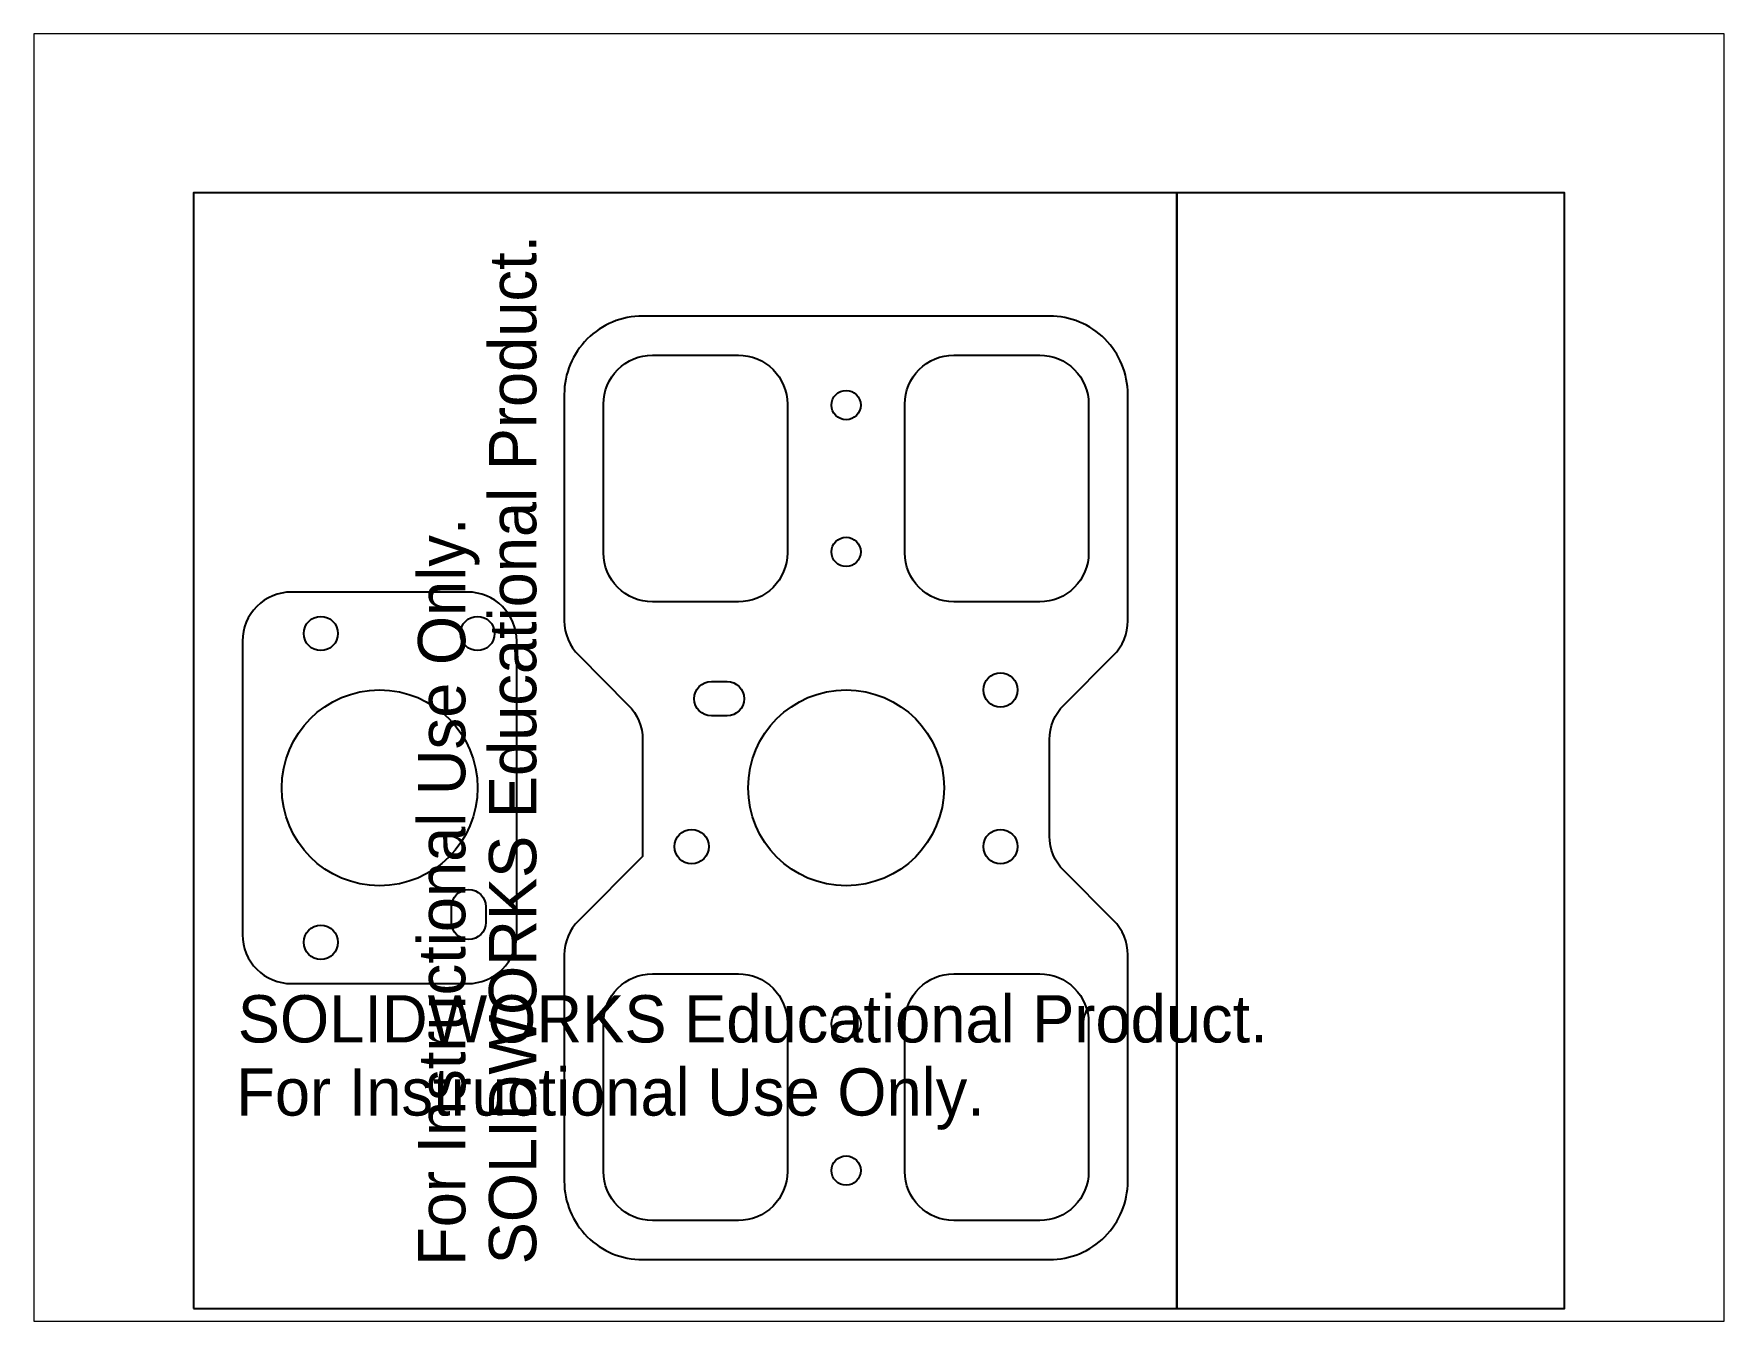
# Paper-space layout 'Layout' of a CAD drawing. Header units: millimetres, sheet in inches. Extents: x 0 to 10.5, y 0 to 8.
# The model-space entities are those that its viewports show. They can reach past a viewport. Long polylines and large blocks are cut down to what shows.
import ezdxf

# ---------------------------------------------------------------- set-up
doc = ezdxf.new("R2010")
doc.units = ezdxf.units.MM
doc.header["$MEASUREMENT"] = 0
for name, color, linetype, true_color in [('CuttingLine', 18, 'Continuous', 0x000000), ('Offcut', 18, 'Continuous', 0x000000), ('Sheet', 18, 'Continuous', 0x000000)]:
    doc.layers.add(name, color=color, linetype=linetype, true_color=true_color)
doc.styles.add('TXT', font='txt', dxfattribs={"height": 0.2})

msp = doc.modelspace()

# ---------------------------------------------------------------- linework, layer by layer
at = {"color": 7, "true_color": 0xffffff}
for points in [[(45.86, 5), (87.41, 5, 0.414214), (95.41, 13), (95.41, 36.13, 0.198912), (93.95, 39.66), (88.88, 44.74, -0.198912), (87.41, 48.27), (87.41, 58.13, -0.198912), (88.88, 61.66), (93.95, 66.74, 0.198912), (95.41, 70.27), (95.41, 93.4, 0.414214), (87.41, 101.4), (45.86, 101.4, 0.414214), (37.86, 93.4), (37.86, 70.27, 0.198912), (39.33, 66.74), (44.4, 61.66, -0.198912), (45.86, 58.13), (45.86, 46.2), (39.33, 39.66, 0.198912), (37.86, 36.13), (37.86, 13, 0.414214)], [(46.86, 72.2, -0.414214), (41.86, 77.2), (41.86, 92.4, -0.414214), (46.86, 97.4), (55.64, 97.4, -0.414214), (60.64, 92.4), (60.64, 77.2, -0.414214), (55.64, 72.2)], [(77.64, 72.2, -0.414214), (72.64, 77.2), (72.64, 92.4, -0.414214), (77.64, 97.4), (86.41, 97.4, -0.414214), (91.41, 92.4), (91.41, 77.2, -0.414214), (86.41, 72.2)], [(5, 38.2, 0.414214), (10, 33.2), (28, 33.2, 0.414214), (33, 38.2), (33, 68.2, 0.414214), (28, 73.2), (10, 73.2, 0.414214), (5, 68.2)], [(52.88, 60.55, -1), (52.88, 64.05), (54.48, 64.05, -1), (54.48, 60.55)], [(26.35, 39.45), (26.35, 41.05, -1), (29.85, 41.05), (29.85, 39.45, -1)], [(46.86, 9, -0.414214), (41.86, 14), (41.86, 29.2, -0.414214), (46.86, 34.2), (55.64, 34.2, -0.414214), (60.64, 29.2), (60.64, 14, -0.414214), (55.64, 9)], [(77.64, 9, -0.414214), (72.64, 14), (72.64, 29.2, -0.414214), (77.64, 34.2), (86.41, 34.2, -0.414214), (91.41, 29.2), (91.41, 14, -0.414214), (86.41, 9)]]:
    msp.add_lwpolyline(points, format="xyb", close=True, dxfattribs=at)
for centre, radius in [((66.64, 92.3), 1.5), ((66.64, 77.3), 1.5), ((13, 68.97), 1.75), ((29, 68.97), 1.75), ((82.41, 63.2), 1.75), ((19, 53.2), 10), ((66.64, 53.2), 10), ((50.86, 47.2), 1.75), ((82.41, 47.2), 1.75), ((13, 37.42), 1.75), ((66.64, 29.1), 1.5), ((66.64, 14.1), 1.5)]:
    msp.add_circle(centre, radius, dxfattribs=at)
at = {"layer": 'CuttingLine', "color": 18, "true_color": 0x000000}
msp.add_lwpolyline([(100.41, 0), (100.41, 114)], dxfattribs=at)
at = {"layer": 'Offcut', "color": 18, "true_color": 0x000000}
msp.add_lwpolyline([(100.41, 0), (140, 0), (140, 114), (100.41, 114)], close=True, dxfattribs=at)
at = {"layer": 'Sheet', "color": 18, "true_color": 0x000000}
msp.add_lwpolyline([(0, 0), (140, 0), (140, 114), (0, 114)], close=True, dxfattribs=at)

# ---------------------------------------------------------------- texts
at = {"color": 7, "true_color": 0xffffff, "char_height": 4.83, "attachment_point": 1, "rotation": 90, "style": 'TXT'}
for s, insert in [('SOLIDWORKS Educational Product.', (30.17, 4.52)), ('For Instructional Use Only.', (22.92, 4.36))]:
    msp.add_mtext(s, dxfattribs=dict(at, insert=insert))
at = {"color": 7, "true_color": 0xffffff, "char_height": 4.83, "attachment_point": 7, "style": 'TXT'}
for s, insert in [('SOLIDWORKS Educational Product.', (4.52, 27.12)), ('For Instructional Use Only.', (4.36, 18.26))]:
    msp.add_mtext(s, dxfattribs=dict(at, insert=insert))

psp = doc.layouts.new('Layout')

# ---------------------------------------------------------------- viewports
at = {"layer": '0'}
psp.add_viewport(center=(5.25, 4), size=(10.5, 8), view_center_point=(70, 64.473), view_height=131.52557, dxfattribs=at)

doc.saveas('drawing.dxf')
